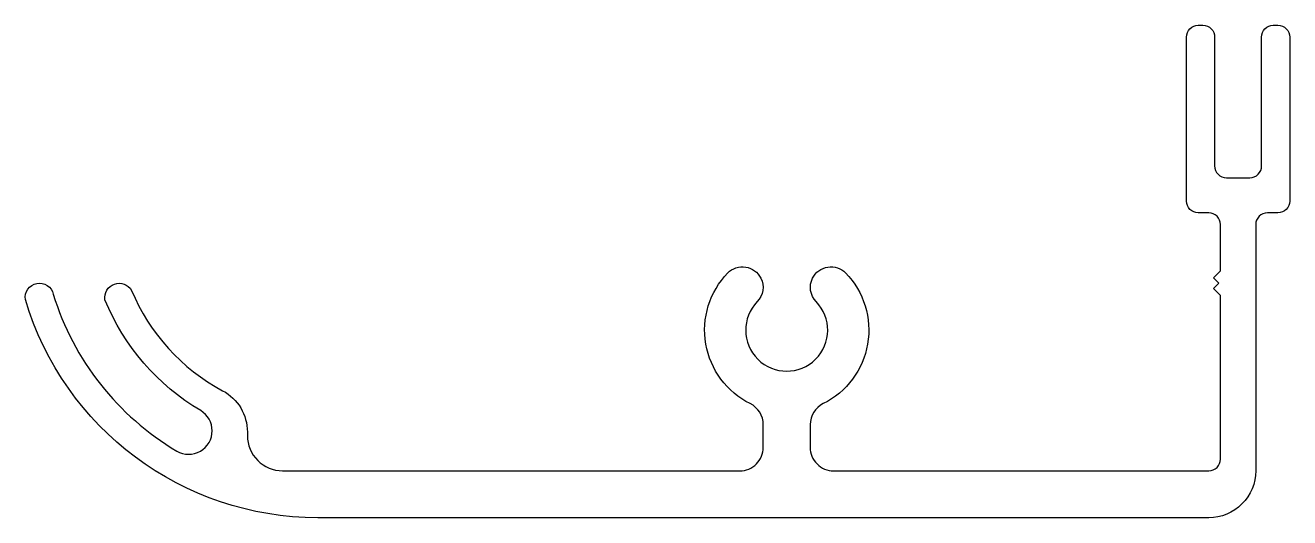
# Model space of a CAD drawing. Extents: x 547.5 to 601.4, y 589.1 to 610.1.
import ezdxf

# ---------------------------------------------------------------- set-up
doc = ezdxf.new("R2010")
doc.units = 0
doc.layers.get('0').update_dxf_attribs({"linetype": 'CONTINUOUS'})

msp = doc.modelspace()

# ---------------------------------------------------------------- linework, layer by layer
msp.add_lwpolyline([(578.948, 592.099), (578.948, 593.067, 0.284915), (578.393, 593.963, -0.507992), (577.435, 599.535, -0.517638), (578.847, 599.315), (578.847, 599.315, -0.317837), (578.692, 598.317, 2.362072), (581.205, 598.317, -0.317837), (581.05, 599.315), (581.05, 599.315, -0.517638), (582.462, 599.535, -0.507992), (581.504, 593.963, 0.284915), (580.948, 593.067), (580.948, 592.099, 0.414214), (581.948, 591.099), (597.948, 591.099, 0.414214), (598.448, 591.599), (598.448, 598.574), (598.148, 598.874), (598.373, 599.099), (598.148, 599.324), (598.448, 599.624), (598.448, 601.599, 0.414214), (597.948, 602.099), (597.498, 602.099, -0.414214), (596.998, 602.599), (596.998, 609.599, -0.414214), (597.498, 610.099), (597.698, 610.099, -0.414214), (598.198, 609.599), (598.198, 604.099, 0.414214), (598.698, 603.599), (599.698, 603.599, 0.414214), (600.198, 604.099), (600.198, 609.599, -0.414214), (600.698, 610.099), (600.898, 610.099, -0.414214), (601.398, 609.599), (601.398, 602.599, -0.414214), (600.898, 602.099), (600.448, 602.099, 0.414214), (599.948, 601.599), (599.948, 591.099, -0.414214), (597.948, 589.099), (559.948, 589.099, -0.33206), (547.485, 598.401, -0.974231), (548.671, 598.626, 0.186569), (553.939, 591.943, 0.580931), (555.448, 592.804, 0.265077), (554.958, 593.665, -0.163588), (550.876, 598.392, -0.828428), (552.009, 598.794, 0.172995), (555.892, 594.515, -0.276645), (556.948, 592.752), (556.948, 592.599, 0.414214), (558.448, 591.099), (577.948, 591.099, 0.414214)], format="xyb", close=True)

doc.saveas('drawing.dxf')
